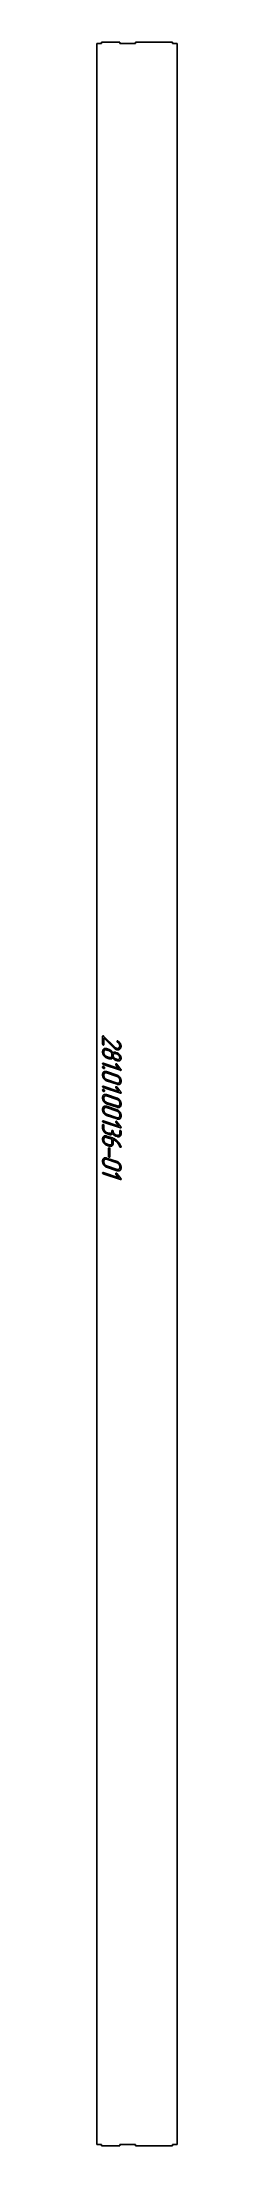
# Model space of a CAD drawing. Header units: millimetres. Extents: x 101 to 188, y 117 to 2398.
import ezdxf

# ---------------------------------------------------------------- set-up
doc = ezdxf.new("R2010")
doc.units = ezdxf.units.MM
doc.linetypes.add('K5LT_BASIC', pattern=[0])
doc.layers.add('Engraving', color=7, linetype='Continuous')

msp = doc.modelspace()

# ---------------------------------------------------------------- linework, layer by layer
at = {"color": 150, "linetype": 'K5LT_BASIC', "lineweight": 25, "true_color": 0x0080ff}
for p, q in [((100.5, 118.6), (100.5, 2396.9)), ((105.5, 2396.9), (100.5, 2396.9)), ((125.5, 2398.4), (105.5, 2398.4)), ((105.5, 2398.4), (105.5, 2396.9)), ((125.5, 2396.9), (125.5, 2398.4)), ((130.5, 2396.9), (125.5, 2396.9)), ((137.6, 2396.9), (130.5, 2396.9)), ((142.6, 2396.9), (137.6, 2396.9)), ((142.6, 2398.4), (142.6, 2396.9)), ((182.6, 2398.4), (142.6, 2398.4)), ((182.6, 2396.9), (182.6, 2398.4)), ((187.6, 2396.9), (182.6, 2396.9)), ((187.6, 2396.9), (187.6, 118.6)), ((100.5, 118.6), (105.5, 118.6)), ((105.5, 118.6), (105.5, 117)), ((105.5, 117), (125.5, 117)), ((125.5, 118.6), (130.5, 118.6)), ((125.5, 117), (125.5, 118.6)), ((137.6, 118.6), (142.6, 118.6)), ((142.6, 118.6), (142.6, 117)), ((142.6, 117), (182.6, 117)), ((182.6, 118.6), (187.6, 118.6)), ((182.6, 117), (182.6, 118.6))]:
    msp.add_line(p, q, dxfattribs=at)
msp.add_open_spline([(137.6, 118.6), (137.3, 118.6), (136.7, 118.6), (135.8, 118.6), (135, 118.6), (134.1, 118.6), (133.2, 118.6), (132.3, 118.6), (131.4, 118.6), (130.8, 118.6), (130.5, 118.6)], degree=3, dxfattribs=at)
at = {"layer": 'Engraving', "color": 150, "linetype": 'K5LT_BASIC', "lineweight": 25, "true_color": 0x0080ff}
for p, q in [((106.9, 1311.8), (106.9, 1320.3)), ((106.9, 1302.6), (106.9, 1304)), ((108, 1320.5), (119.8, 1308.7)), ((108.3, 1318.5), (108.3, 1311.3)), ((119, 1307.8), (108.3, 1318.5)), ((108.3, 1302.1), (108.3, 1303.6)), ((111.2, 1306.9), (114, 1305.9)), ((111.2, 1305.4), (114, 1304.5)), ((116.9, 1300.7), (116.9, 1299.2)), ((119.8, 1308.7), (120.4, 1308.2)), ((120.4, 1308.2), (120.9, 1307.8)), ((121.1, 1302.8), (122.6, 1302.3)), ((121.1, 1301.4), (122.6, 1300.9)), ((123.2, 1315.2), (123.4, 1315.1)), ((106.9, 1277.8), (106.9, 1279.2)), ((107.6, 1291.1), (124.4, 1285.4)), ((126.1, 1283.4), (107.6, 1289.7)), ((108.3, 1277.3), (108.3, 1278.7)), ((114, 1297.4), (111.2, 1298.3)), ((114, 1295.9), (111.2, 1296.9)), ((111.2, 1282), (122.5, 1278.1)), ((111.2, 1280.6), (122.5, 1276.7)), ((122.6, 1295.2), (121.1, 1295.7)), ((122.6, 1293.8), (121.1, 1294.2)), ((124.4, 1285.4), (121.3, 1289.5)), ((122.3, 1290.1), (126.6, 1284.4)), ((123, 1293.6), (122.6, 1293.8)), ((123.5, 1293.5), (123, 1293.6)), ((124.2, 1293.5), (123.5, 1293.5)), ((126.5, 1298.3), (126.7, 1297.5)), ((126.7, 1297.5), (126.8, 1297)), ((126.8, 1297), (126.8, 1296.6)), ((107.6, 1266.2), (124.4, 1260.5)), ((126.1, 1258.5), (107.6, 1264.8)), ((122.5, 1269.6), (111.2, 1273.4)), ((122.5, 1268.2), (111.2, 1272)), ((111.2, 1257.1), (122.5, 1253.3)), ((111.2, 1255.7), (122.5, 1251.8)), ((124.4, 1260.5), (121.3, 1264.6)), ((122.3, 1265.3), (126.6, 1259.6)), ((125.4, 1272.9), (125.4, 1271.5)), ((126.8, 1272.4), (126.8, 1271)), ((106.9, 1252.9), (106.9, 1254.3)), ((106.9, 1240.2), (106.9, 1241.6)), ((108.3, 1252.4), (108.3, 1253.8)), ((108.3, 1239.7), (108.3, 1241.1)), ((122.5, 1244.7), (111.2, 1248.6)), ((122.5, 1243.3), (111.2, 1247.2)), ((111.2, 1244.4), (122.5, 1240.6)), ((111.2, 1243), (122.5, 1239.1)), ((122.5, 1232), (111.2, 1235.9)), ((122.5, 1230.6), (111.2, 1234.5)), ((125.4, 1248), (125.4, 1246.6)), ((125.4, 1235.3), (125.4, 1233.9)), ((126.8, 1247.5), (126.8, 1246.1)), ((126.8, 1234.8), (126.8, 1233.4)), ((106.9, 1220.4), (106.9, 1224)), ((106.9, 1207.9), (106.9, 1209.3)), ((107.6, 1228.7), (124.4, 1223)), ((126.1, 1221), (107.6, 1227.2)), ((108.3, 1223.5), (108.3, 1220)), ((111.2, 1216.1), (114, 1215.2)), ((114, 1213.8), (111.2, 1214.7)), ((111.2, 1212.1), (117.5, 1210)), ((111.2, 1210.7), (116.9, 1208.8)), ((116.9, 1217.1), (116.9, 1217.8)), ((120.4, 1212.3), (120.1, 1212.5)), ((120.6, 1212.2), (120.4, 1212.3)), ((121.1, 1212.1), (120.6, 1212.2)), ((121.1, 1213.5), (122.5, 1213)), ((122.5, 1211.6), (121.1, 1212.1)), ((124.4, 1223), (121.3, 1227)), ((122.3, 1227.7), (126.6, 1222)), ((125.4, 1214.9), (125.4, 1217.7)), ((126.8, 1217.2), (126.8, 1214.4)), ((108.3, 1207.4), (108.3, 1208.8)), ((114, 1202.6), (111.2, 1203.6)), ((114, 1201.2), (111.2, 1202.2)), ((111.2, 1188.3), (122.5, 1184.5)), ((111.2, 1186.9), (122.5, 1183)), ((113.3, 1190.2), (113.3, 1198.7)), ((114.7, 1198.2), (114.7, 1189.7)), ((116.9, 1208.8), (116.9, 1204.5)), ((118.3, 1208.3), (118.3, 1204.1)), ((125.2, 1201.3), (124.9, 1202)), ((125.3, 1201), (125.2, 1201.3)), ((125.4, 1200.6), (125.3, 1201)), ((126.8, 1200.7), (126.8, 1200.4)), ((106.9, 1184.1), (106.9, 1185.5)), ((107.6, 1172.6), (124.4, 1166.9)), ((126.1, 1164.9), (107.6, 1171.1)), ((108.3, 1183.6), (108.3, 1185)), ((122.5, 1175.9), (111.2, 1179.8)), ((122.5, 1174.5), (111.2, 1178.4)), ((124.4, 1166.9), (121.3, 1170.9)), ((122.3, 1171.6), (126.6, 1165.9)), ((125.4, 1179.2), (125.4, 1177.8)), ((126.8, 1178.7), (126.8, 1177.3))]:
    msp.add_line(p, q, dxfattribs=at)
for points in [[(107.1, 1320.7), (106.9, 1320.6), (106.9, 1320.3)], [(106.9, 1311.8), (106.9, 1311.5), (107.1, 1311.2)], [(108.1, 1306.6), (106.9, 1305.7), (106.9, 1304)], [(106.9, 1302.6), (106.9, 1300.8), (108.2, 1299.2)], [(107.7, 1320.7), (107.4, 1320.8), (107.1, 1320.7)], [(107.1, 1311.2), (107.4, 1310.9), (107.6, 1310.8)], [(107.6, 1310.8), (107.9, 1310.8), (108.1, 1310.9)], [(108, 1320.5), (107.9, 1320.7), (107.7, 1320.7)], [(108.1, 1310.9), (108.3, 1311.1), (108.3, 1311.3)], [(111.2, 1306.9), (109.4, 1307.5), (108.1, 1306.6)], [(109.2, 1305.3), (108.3, 1304.7), (108.3, 1303.6)], [(108.3, 1302.1), (108.3, 1300.9), (109.2, 1299.8)], [(111.2, 1305.4), (110, 1305.8), (109.2, 1305.3)], [(116.1, 1304.6), (115.1, 1305.5), (114, 1305.9)], [(116, 1303), (115.2, 1304.1), (114, 1304.5)], [(116.9, 1300.7), (116.9, 1301.8), (116, 1303)], [(117.8, 1302.3), (117.1, 1303.7), (116.1, 1304.6)], [(119.2, 1303), (118.4, 1302.8), (117.8, 1302.3)], [(119.1, 1301.2), (118.3, 1300.7), (118.3, 1299.5)], [(119, 1307.8), (119.9, 1307), (120.6, 1306.5)], [(121.1, 1301.4), (119.9, 1301.8), (119.1, 1301.2)], [(121.1, 1302.8), (120.1, 1303.1), (119.2, 1303)], [(120.6, 1306.5), (121.2, 1306.1), (121.9, 1305.8)], [(121.9, 1307.3), (121.4, 1307.5), (120.9, 1307.8)], [(124.4, 1307.6), (123.4, 1306.8), (121.9, 1307.3)], [(121.9, 1305.8), (124, 1305.1), (125.4, 1306.3)], [(122.7, 1315.2), (122.5, 1315), (122.5, 1314.7)], [(122.5, 1314.7), (122.5, 1314.5), (122.6, 1314.3)], [(122.6, 1314.3), (122.7, 1314.1), (123, 1313.9)], [(125.6, 1300), (124.2, 1301.7), (122.6, 1302.3)], [(124.6, 1299.3), (123.7, 1300.5), (122.6, 1300.9)], [(123.2, 1315.2), (122.9, 1315.3), (122.7, 1315.2)], [(123, 1313.9), (124.3, 1313), (124.8, 1311.9)], [(126, 1312.4), (125.2, 1313.9), (123.4, 1315.1)], [(125.1, 1308.6), (124.8, 1308), (124.4, 1307.6)], [(124.8, 1311.9), (125.4, 1310.9), (125.4, 1309.9)], [(125.4, 1309.9), (125.4, 1309.2), (125.1, 1308.6)], [(125.4, 1306.3), (126.8, 1307.5), (126.8, 1309.5)], [(126.8, 1309.5), (126.8, 1311), (126, 1312.4)], [(107.1, 1291.1), (106.9, 1290.8), (106.9, 1290.6)], [(106.9, 1290.6), (106.9, 1290.3), (107.1, 1290.1)], [(107.2, 1287.5), (106.9, 1287.3), (106.9, 1286.8)], [(106.9, 1286.8), (106.9, 1286.3), (107.2, 1285.9)], [(108.1, 1281.7), (106.9, 1280.8), (106.9, 1279.2)], [(106.9, 1277.8), (106.9, 1276), (108.2, 1274.3)], [(107.6, 1291.1), (107.2, 1291.2), (107.1, 1291.1)], [(107.1, 1290.1), (107.3, 1289.8), (107.6, 1289.7)], [(108, 1287.5), (107.5, 1287.6), (107.2, 1287.5)], [(107.2, 1285.9), (107.6, 1285.5), (108, 1285.4)], [(108.6, 1287), (108.2, 1287.4), (108, 1287.5)], [(108, 1285.4), (108.4, 1285.2), (108.7, 1285.4)], [(111.2, 1282), (109.4, 1282.6), (108.1, 1281.7)], [(108.2, 1299.2), (109.4, 1297.5), (111.2, 1296.9)], [(109.2, 1280.4), (108.3, 1279.8), (108.3, 1278.7)], [(109, 1286.1), (109, 1286.6), (108.6, 1287)], [(108.7, 1285.4), (109, 1285.7), (109, 1286.1)], [(109.2, 1299.8), (110, 1298.7), (111.2, 1298.3)], [(111.2, 1280.6), (110, 1281), (109.2, 1280.4)], [(114, 1297.4), (115.2, 1297), (116, 1297.5)], [(114, 1295.9), (115.2, 1295.5), (116.3, 1295.8)], [(116, 1297.5), (116.9, 1298), (116.9, 1299.2)], [(116.3, 1295.8), (117.3, 1296.1), (117.8, 1296.9)], [(117.8, 1296.9), (118.5, 1295.9), (119.3, 1295.3)], [(118.3, 1299.5), (118.3, 1298.3), (119.1, 1297.2)], [(119.1, 1297.2), (119.9, 1296.1), (121.1, 1295.7)], [(119.3, 1295.3), (120.1, 1294.6), (121.1, 1294.2)], [(121.3, 1290.5), (121.1, 1290.3), (121.1, 1290)], [(121.1, 1290), (121.1, 1289.8), (121.3, 1289.5)], [(121.8, 1290.5), (121.5, 1290.6), (121.3, 1290.5)], [(122.3, 1290.1), (122, 1290.5), (121.8, 1290.5)], [(125.5, 1275.9), (124.2, 1277.5), (122.5, 1278.1)], [(122.6, 1295.2), (123.7, 1294.8), (124.6, 1295.3)], [(124.2, 1293.5), (125, 1293.5), (125.6, 1294)], [(125.4, 1297), (125.4, 1298.2), (124.6, 1299.3)], [(124.6, 1295.3), (125.4, 1295.9), (125.4, 1297)], [(126.5, 1298.3), (126.2, 1299.2), (125.6, 1300)], [(125.6, 1294), (126.8, 1294.8), (126.8, 1296.6)], [(126.1, 1283.4), (126.4, 1283.3), (126.6, 1283.4)], [(126.8, 1283.9), (126.8, 1284.2), (126.6, 1284.4)], [(126.6, 1283.4), (126.8, 1283.6), (126.8, 1283.9)], [(107.1, 1266.2), (106.9, 1265.9), (106.9, 1265.8)], [(106.9, 1265.8), (106.9, 1265.4), (107.1, 1265.2)], [(107.2, 1262.6), (106.9, 1262.4), (106.9, 1261.9)], [(106.9, 1261.9), (106.9, 1261.4), (107.2, 1261)], [(108.1, 1256.8), (106.9, 1255.9), (106.9, 1254.3)], [(107.6, 1266.2), (107.2, 1266.4), (107.1, 1266.2)], [(107.1, 1265.2), (107.3, 1264.9), (107.6, 1264.8)], [(108, 1262.6), (107.5, 1262.8), (107.2, 1262.6)], [(107.2, 1261), (107.6, 1260.6), (108, 1260.5)], [(108.6, 1262.1), (108.2, 1262.5), (108, 1262.6)], [(108, 1260.5), (108.4, 1260.4), (108.7, 1260.6)], [(111.2, 1257.1), (109.4, 1257.7), (108.1, 1256.8)], [(108.2, 1274.3), (109.4, 1272.6), (111.2, 1272)], [(108.3, 1277.3), (108.3, 1276.1), (109.1, 1275)], [(109.2, 1255.5), (108.3, 1254.9), (108.3, 1253.8)], [(109, 1261.2), (109, 1261.7), (108.6, 1262.1)], [(108.7, 1260.6), (109, 1260.8), (109, 1261.2)], [(109.1, 1275), (110, 1273.9), (111.2, 1273.4)], [(111.2, 1255.7), (110, 1256.1), (109.2, 1255.5)], [(121.3, 1265.6), (121.1, 1265.5), (121.1, 1265.2)], [(121.1, 1265.2), (121.1, 1264.9), (121.3, 1264.6)], [(121.8, 1265.6), (121.5, 1265.7), (121.3, 1265.6)], [(122.3, 1265.3), (122, 1265.6), (121.8, 1265.6)], [(124.6, 1275.2), (123.7, 1276.3), (122.5, 1276.7)], [(122.5, 1269.6), (123.7, 1269.2), (124.5, 1269.7)], [(122.5, 1268.2), (124.3, 1267.6), (125.6, 1268.4)], [(124.5, 1269.7), (125.4, 1270.3), (125.4, 1271.5)], [(125.4, 1272.9), (125.4, 1274.1), (124.6, 1275.2)], [(126.8, 1272.4), (126.8, 1274.2), (125.5, 1275.9)], [(125.6, 1268.4), (126.8, 1269.2), (126.8, 1271)], [(126.1, 1258.5), (126.4, 1258.4), (126.6, 1258.6)], [(126.8, 1259), (126.8, 1259.3), (126.6, 1259.6)], [(126.6, 1258.6), (126.8, 1258.7), (126.8, 1259)], [(106.9, 1252.9), (106.9, 1251.1), (108.2, 1249.4)], [(108.1, 1244.1), (106.9, 1243.2), (106.9, 1241.6)], [(106.9, 1240.2), (106.9, 1238.4), (108.2, 1236.7)], [(111.2, 1244.4), (109.4, 1245), (108.1, 1244.1)], [(108.2, 1249.4), (109.4, 1247.7), (111.2, 1247.2)], [(108.2, 1236.7), (109.4, 1235), (111.2, 1234.5)], [(108.3, 1252.4), (108.3, 1251.2), (109.1, 1250.1)], [(109.2, 1242.8), (108.3, 1242.2), (108.3, 1241.1)], [(108.3, 1239.7), (108.3, 1238.5), (109.1, 1237.4)], [(109.1, 1250.1), (110, 1249), (111.2, 1248.6)], [(109.1, 1237.4), (110, 1236.3), (111.2, 1235.9)], [(111.2, 1243), (110, 1243.4), (109.2, 1242.8)], [(125.5, 1251), (124.2, 1252.7), (122.5, 1253.3)], [(124.6, 1250.3), (123.7, 1251.4), (122.5, 1251.8)], [(122.5, 1244.7), (123.7, 1244.3), (124.5, 1244.9)], [(122.5, 1243.3), (124.3, 1242.7), (125.6, 1243.5)], [(125.5, 1238.3), (124.2, 1240), (122.5, 1240.6)], [(124.6, 1237.6), (123.7, 1238.7), (122.5, 1239.1)], [(122.5, 1232), (123.7, 1231.6), (124.5, 1232.2)], [(124.5, 1244.9), (125.4, 1245.4), (125.4, 1246.6)], [(124.5, 1232.2), (125.4, 1232.7), (125.4, 1233.9)], [(125.4, 1248), (125.4, 1249.2), (124.6, 1250.3)], [(125.4, 1235.3), (125.4, 1236.5), (124.6, 1237.6)], [(126.8, 1247.5), (126.8, 1249.3), (125.5, 1251)], [(126.8, 1234.8), (126.8, 1236.6), (125.5, 1238.3)], [(125.6, 1243.5), (126.8, 1244.4), (126.8, 1246.1)], [(125.6, 1230.8), (126.8, 1231.7), (126.8, 1233.4)], [(107.1, 1228.6), (106.9, 1228.3), (106.9, 1228.2)], [(106.9, 1228.2), (106.9, 1227.9), (107.1, 1227.6)], [(107.1, 1224.4), (106.9, 1224.3), (106.9, 1224)], [(106.9, 1220.4), (106.9, 1218.7), (108.2, 1217)], [(108.1, 1211.9), (106.9, 1211), (106.9, 1209.3)], [(107.6, 1228.7), (107.2, 1228.8), (107.1, 1228.6)], [(107.1, 1227.6), (107.3, 1227.4), (107.6, 1227.2)], [(107.6, 1224.5), (107.3, 1224.6), (107.1, 1224.4)], [(108.1, 1224.1), (107.8, 1224.4), (107.6, 1224.5)], [(108.3, 1223.5), (108.3, 1223.9), (108.1, 1224.1)], [(111.2, 1212.1), (109.4, 1212.7), (108.1, 1211.9)], [(108.2, 1217), (109.4, 1215.3), (111.2, 1214.7)], [(109.2, 1217.7), (108.3, 1218.8), (108.3, 1220)], [(109.2, 1210.5), (108.3, 1210), (108.3, 1208.8)], [(111.2, 1216.1), (110, 1216.6), (109.2, 1217.7)], [(111.2, 1210.7), (110, 1211.1), (109.2, 1210.5)], [(116, 1215.3), (115.2, 1214.8), (114, 1215.2)], [(114, 1213.8), (115.2, 1213.4), (116.3, 1213.7)], [(116.9, 1217.1), (116.9, 1215.9), (116, 1215.3)], [(116.3, 1213.7), (117.3, 1214), (117.8, 1214.8)], [(117.1, 1218.2), (116.9, 1218.1), (116.9, 1217.8)], [(117.6, 1218.2), (117.3, 1218.3), (117.1, 1218.2)], [(122.9, 1206.6), (120.5, 1209), (117.5, 1210)], [(118, 1217.9), (117.7, 1218.2), (117.6, 1218.2)], [(117.8, 1214.8), (118.5, 1213.7), (119.3, 1213.1)], [(118.3, 1217.3), (118.3, 1217.6), (118, 1217.9)], [(119.1, 1215), (118.3, 1216.1), (118.3, 1217.3)], [(121.1, 1213.5), (119.9, 1213.9), (119.1, 1215)], [(119.3, 1213.1), (119.7, 1212.7), (120.1, 1212.5)], [(121.3, 1228), (121.1, 1227.9), (121.1, 1227.6)], [(121.1, 1227.6), (121.1, 1227.3), (121.3, 1227)], [(121.8, 1228.1), (121.5, 1228.2), (121.3, 1228)], [(122.3, 1227.7), (122, 1228), (121.8, 1228.1)], [(122.5, 1230.6), (124.3, 1230), (125.6, 1230.8)], [(124.6, 1213.1), (123.7, 1212.6), (122.5, 1213)], [(122.5, 1211.6), (124.3, 1211), (125.6, 1211.8)], [(125.4, 1214.9), (125.4, 1213.7), (124.6, 1213.1)], [(125.6, 1218.2), (125.4, 1218), (125.4, 1217.7)], [(126.1, 1218.2), (125.8, 1218.3), (125.6, 1218.2)], [(125.6, 1211.8), (126.8, 1212.6), (126.8, 1214.4)], [(126.1, 1221), (126.4, 1220.9), (126.6, 1221)], [(126.5, 1217.9), (126.3, 1218.1), (126.1, 1218.2)], [(126.8, 1217.2), (126.8, 1217.6), (126.5, 1217.9)], [(126.8, 1221.4), (126.8, 1221.7), (126.6, 1222)], [(126.6, 1221), (126.8, 1221.2), (126.8, 1221.4)], [(106.9, 1207.9), (106.9, 1206.1), (108.2, 1204.5)], [(108.1, 1188), (106.9, 1187.1), (106.9, 1185.5)], [(111.2, 1188.3), (109.4, 1188.9), (108.1, 1188)], [(108.2, 1204.5), (109.4, 1202.8), (111.2, 1202.2)], [(108.3, 1207.4), (108.3, 1206.2), (109.2, 1205.1)], [(109.2, 1186.7), (108.3, 1186.1), (108.3, 1185)], [(109.2, 1205.1), (110, 1204), (111.2, 1203.6)], [(111.2, 1186.9), (110, 1187.3), (109.2, 1186.7)], [(113.5, 1199.2), (113.3, 1199), (113.3, 1198.7)], [(113.3, 1190.2), (113.3, 1189.8), (113.5, 1189.6)], [(114, 1199.2), (113.7, 1199.3), (113.5, 1199.2)], [(113.5, 1189.6), (113.8, 1189.3), (114, 1189.2)], [(114, 1202.6), (115.2, 1202.2), (116, 1202.8)], [(114, 1201.2), (115.8, 1200.6), (117, 1201.4)], [(114.5, 1198.9), (114.2, 1199.1), (114, 1199.2)], [(114, 1189.2), (114.3, 1189.1), (114.5, 1189.3)], [(114.7, 1198.2), (114.7, 1198.6), (114.5, 1198.9)], [(114.5, 1189.3), (114.7, 1189.4), (114.7, 1189.7)], [(116, 1202.8), (116.9, 1203.3), (116.9, 1204.5)], [(117, 1201.4), (118.3, 1202.3), (118.3, 1204.1)], [(118.3, 1208.3), (119.2, 1208), (120.3, 1207.2)], [(120.3, 1207.2), (121.3, 1206.5), (122.2, 1205.7)], [(122.2, 1205.7), (123.4, 1204.4), (124.1, 1203.3)], [(126.8, 1200.7), (125.6, 1204.1), (122.9, 1206.6)], [(124.1, 1203.3), (124.5, 1202.7), (124.9, 1202)], [(125.4, 1200.6), (125.6, 1200.3), (125.7, 1200.2)], [(125.7, 1200.2), (125.9, 1200), (126.1, 1200)], [(126.1, 1200), (126.4, 1199.9), (126.6, 1200)], [(126.6, 1200), (126.8, 1200.1), (126.8, 1200.4)], [(106.9, 1184.1), (106.9, 1182.3), (108.2, 1180.6)], [(107.1, 1172.5), (106.9, 1172.2), (106.9, 1172.1)], [(106.9, 1172.1), (106.9, 1171.8), (107.1, 1171.5)], [(107.6, 1172.6), (107.2, 1172.7), (107.1, 1172.5)], [(107.1, 1171.5), (107.3, 1171.3), (107.6, 1171.1)], [(108.2, 1180.6), (109.4, 1179), (111.2, 1178.4)], [(108.3, 1183.6), (108.3, 1182.5), (109.1, 1181.3)], [(109.1, 1181.3), (110, 1180.2), (111.2, 1179.8)], [(121.3, 1171.9), (121.1, 1171.8), (121.1, 1171.5)], [(121.1, 1171.5), (121.1, 1171.2), (121.3, 1170.9)], [(121.8, 1172), (121.5, 1172.1), (121.3, 1171.9)], [(122.3, 1171.6), (122, 1171.9), (121.8, 1172)], [(125.5, 1182.2), (124.2, 1183.9), (122.5, 1184.5)], [(124.6, 1181.5), (123.7, 1182.6), (122.5, 1183)], [(122.5, 1175.9), (123.7, 1175.5), (124.5, 1176.1)], [(122.5, 1174.5), (124.3, 1173.9), (125.6, 1174.7)], [(124.5, 1176.1), (125.4, 1176.6), (125.4, 1177.8)], [(125.4, 1179.2), (125.4, 1180.4), (124.6, 1181.5)], [(126.8, 1178.7), (126.8, 1180.5), (125.5, 1182.2)], [(125.6, 1174.7), (126.8, 1175.6), (126.8, 1177.3)], [(126.1, 1164.9), (126.4, 1164.8), (126.6, 1164.9)], [(126.8, 1165.4), (126.8, 1165.6), (126.6, 1165.9)], [(126.6, 1164.9), (126.8, 1165.1), (126.8, 1165.4)]]:
    msp.add_open_spline(points, degree=2, dxfattribs=at)

doc.saveas('drawing.dxf')
